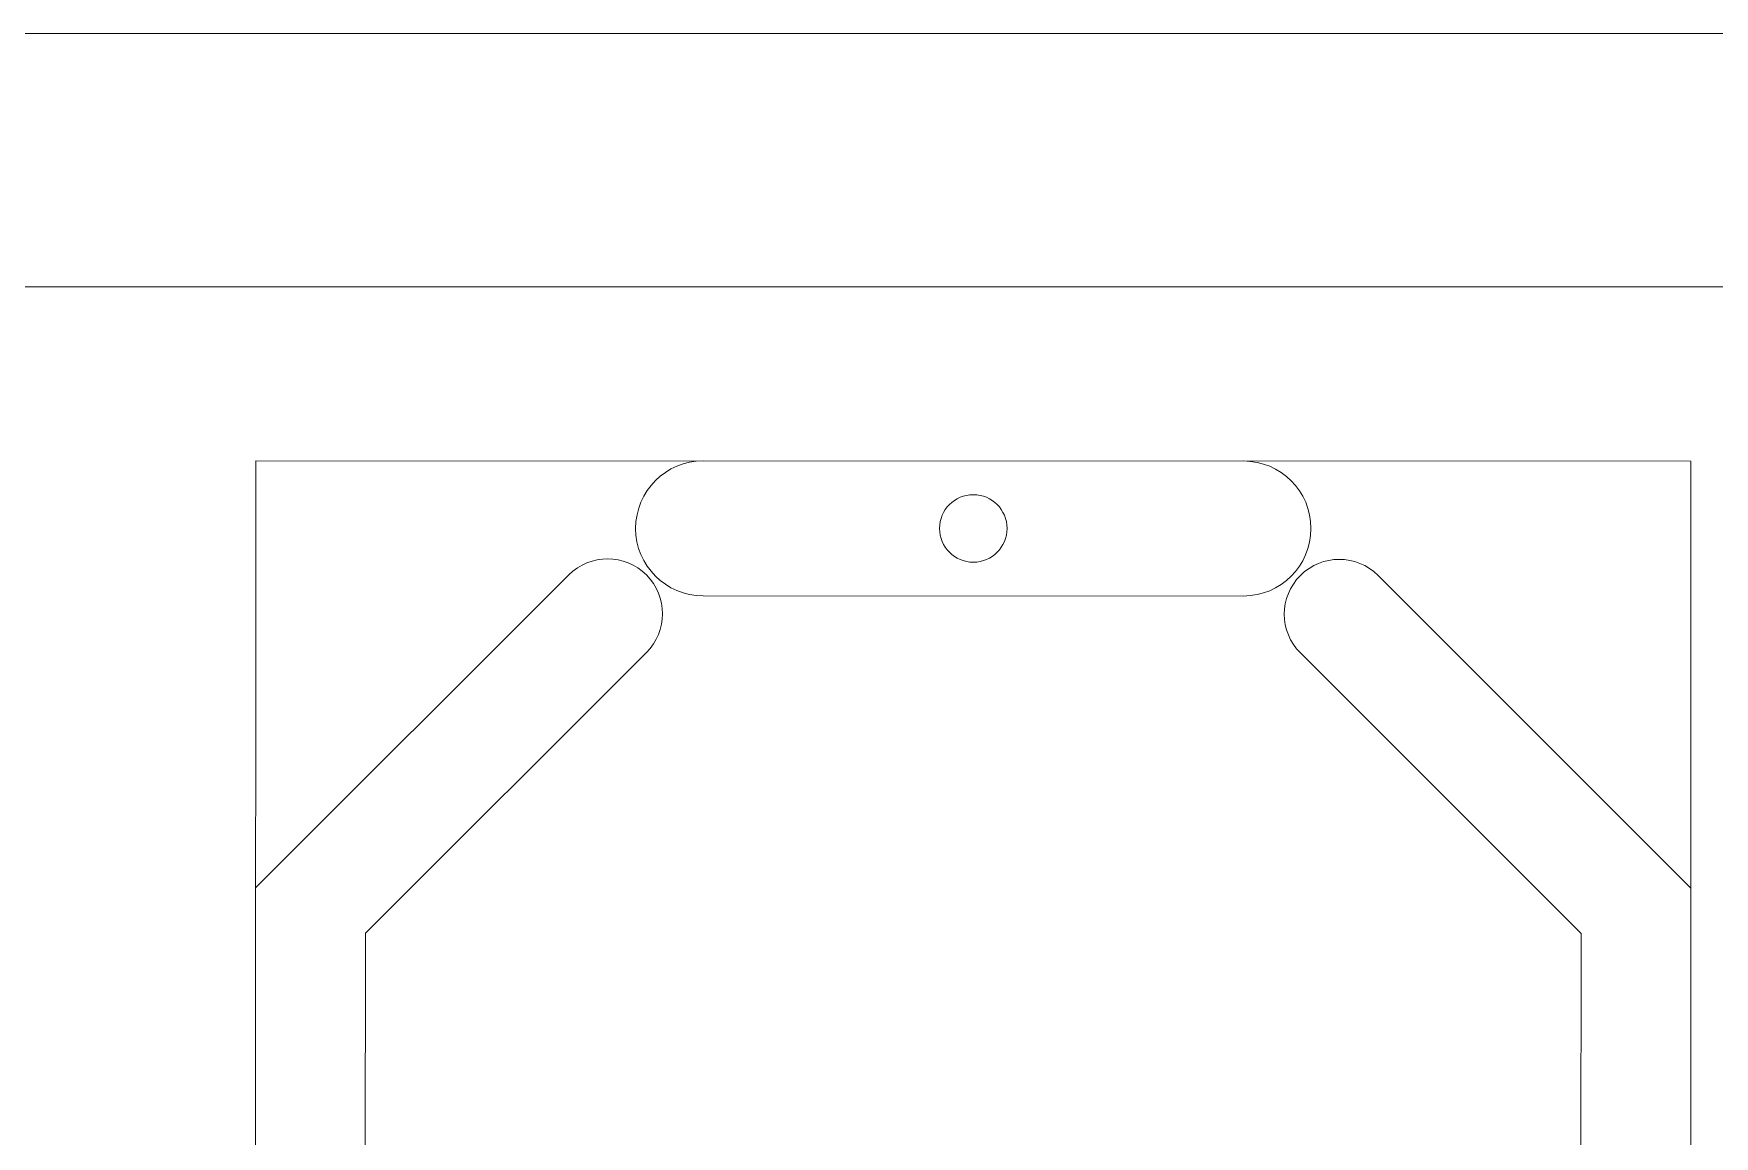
# Model space of a CAD drawing. Header units: millimetres. Extents: x 26027 to 581921, y 7230 to 233891.
# Drawn here: x 485911 to 486907, y 133027 to 133680 of the extents above; entities that cross this region are included whole.
import ezdxf

# ---------------------------------------------------------------- set-up
doc = ezdxf.new("R2010")
doc.units = ezdxf.units.MM
doc.header["$LTSCALE"] = 5
doc.layers.get('0').update_dxf_attribs({"color": 252})
for name, color, linetype, lineweight in [('Medical Equipment and Furniture', 252, 'Continuous', 0), ('Medical Equipment and Furniture1', 252, 'Continuous', 5), ('Walls', 252, 'Continuous', 5)]:
    doc.layers.add(name, color=color, linetype=linetype, lineweight=lineweight)

# ---------------------------------------------------------------- blocks, each defined once
blk = doc.blocks.new('*X170')
at = {"color": 0}
for p, q in [((5, 3), (5, 3)), ((5, 3), (5, 3)), ((5, 3), (5, 3)), ((5, 3), (5, 3)), ((5, 3), (5, 3)), ((5, 3), (5, 3)), ((5, 3), (5, 3)), ((5, 3), (5, 3)), ((5, 3), (5, 3)), ((5, 3), (5, 3)), ((5, 3), (5, 3)), ((5, 3), (5, 3)), ((5, 3), (5, 3)), ((5, 3), (5, 3)), ((5, 3), (5, 3)), ((5, 3), (5, 3)), ((5, 3), (5, 3)), ((5, 3), (5, 3)), ((5, 3), (5, 3)), ((5, 3), (5, 3)), ((5, 3), (5, 3)), ((5, 3), (5, 3)), ((5, 3), (5, 3)), ((5, 3), (5, 3)), ((5, 3), (5, 3)), ((5, 3), (5, 3)), ((5, 3), (5, 3)), ((5, 3), (5, 3)), ((5, 3), (5, 3)), ((5, 3), (5, 3)), ((5, 3), (5, 3)), ((5, 3), (5, 3)), ((5, 3), (5, 3)), ((5, 3), (5, 3)), ((5, 3), (5, 3)), ((5, 3), (5, 3)), ((5, 3), (5, 3)), ((5, 3), (5, 3)), ((5, 3), (5, 3)), ((5, 3), (5, 3)), ((5, 3), (5, 3)), ((5, 3), (5, 3)), ((5, 3), (5, 3)), ((5, 3), (5, 3)), ((5, 3), (5, 3)), ((5, 3), (5, 3)), ((5, 3), (5, 3)), ((5, 3), (5, 3)), ((5, 3), (5, 3)), ((5, 3), (5, 3)), ((5, 3), (5, 3)), ((5, 3), (5, 3)), ((5, 3), (5, 3)), ((5, 3), (5, 3)), ((5, 3), (5, 3)), ((5, 3), (5, 3)), ((5, 3), (5, 3)), ((5, 3), (5, 3)), ((5, 3), (5, 3)), ((5, 3), (5, 3)), ((5, 3), (5, 3)), ((5, 3), (5, 3)), ((5, 3), (5, 3)), ((5, 3), (5, 3)), ((5, 3), (5, 3)), ((5, 3), (5, 3)), ((6, 3), (5, 3)), ((5, 3), (5, 3)), ((6, 3), (5, 3)), ((5, 3), (5, 3)), ((6, 3), (5, 3)), ((5, 3), (5, 3)), ((6, 3), (5, 3)), ((5, 3), (5, 3)), ((5, 3), (5, 3)), ((5, 3), (5, 3)), ((5, 3), (5, 3)), ((5, 3), (5, 3)), ((5, 3), (5, 3)), ((5, 3), (5, 3)), ((5, 3), (5, 3)), ((5, 3), (5, 3)), ((5, 3), (5, 3)), ((5, 3), (5, 3)), ((5, 3), (5, 3)), ((5, 3), (5, 3)), ((5, 3), (5, 3)), ((5, 3), (5, 3)), ((5, 3), (5, 3)), ((5, 3), (5, 3)), ((5, 3), (5, 3)), ((5, 3), (5, 3)), ((5, 3), (5, 3)), ((5, 3), (5, 3)), ((5, 3), (5, 3)), ((5, 3), (5, 3)), ((6, 3), (6, 3)), ((6, 3), (6, 3)), ((6, 3), (6, 3)), ((6, 3), (6, 3)), ((6, 3), (6, 3)), ((6, 3), (6, 3)), ((6, 3), (6, 3)), ((6, 3), (6, 3)), ((6, 3), (6, 3)), ((6, 3), (6, 3)), ((6, 3), (6, 3)), ((6, 3), (6, 3)), ((6, 3), (6, 3)), ((6, 3), (6, 3)), ((6, 3), (6, 3)), ((6, 3), (6, 3)), ((6, 3), (6, 3)), ((6, 3), (6, 3)), ((6, 3), (6, 3)), ((6, 3), (6, 3)), ((6, 3), (6, 3)), ((6, 3), (6, 3)), ((6, 3), (6, 3)), ((6, 3), (6, 3)), ((6, 3), (6, 3)), ((6, 3), (6, 3)), ((6, 3), (6, 3)), ((6, 3), (6, 3)), ((6, 3), (6, 3)), ((6, 3), (6, 3)), ((6, 3), (6, 3)), ((6, 3), (6, 3)), ((6, 3), (6, 3)), ((6, 3), (6, 3)), ((6, 3), (6, 3)), ((6, 3), (6, 3)), ((6, 3), (6, 3)), ((6, 3), (6, 3)), ((6, 3), (6, 3)), ((6, 3), (6, 3)), ((6, 3), (6, 3)), ((6, 3), (6, 3)), ((6, 3), (6, 3)), ((6, 3), (6, 3)), ((6, 3), (6, 3)), ((6, 3), (6, 3)), ((6, 3), (6, 3)), ((6, 3), (6, 3)), ((6, 3), (6, 3)), ((6, 3), (6, 3)), ((6, 3), (6, 3)), ((6, 3), (6, 3)), ((6, 3), (6, 3)), ((6, 3), (6, 3)), ((6, 3), (6, 3)), ((6, 3), (6, 3)), ((6, 3), (6, 3)), ((6, 3), (6, 3)), ((6, 3), (6, 3)), ((6, 3), (6, 3)), ((6, 3), (6, 3)), ((6, 3), (6, 3)), ((6, 3), (6, 3)), ((6, 3), (6, 3)), ((6, 3), (6, 3)), ((6, 3), (6, 3)), ((6, 3), (6, 3)), ((6, 3), (6, 3)), ((6, 3), (6, 3)), ((6, 3), (6, 3)), ((6, 3), (6, 3)), ((6, 3), (6, 3)), ((6, 3), (6, 3)), ((6, 3), (6, 3)), ((6, 3), (6, 3)), ((6, 3), (6, 3)), ((6, 3), (6, 3)), ((6, 3), (6, 3)), ((6, 3), (6, 3)), ((6, 3), (6, 3)), ((6, 3), (6, 3)), ((6, 3), (6, 3)), ((6, 3), (6, 3)), ((6, 3), (6, 3)), ((6, 3), (6, 3)), ((6, 3), (6, 3)), ((6, 3), (6, 3)), ((6, 3), (6, 3)), ((6, 3), (6, 3)), ((6, 3), (6, 3)), ((6, 3), (6, 3)), ((6, 3), (6, 3)), ((6, 3), (6, 3)), ((6, 3), (6, 3)), ((6, 3), (6, 3)), ((6, 3), (6, 3)), ((6, 3), (6, 3)), ((6, 3), (6, 3)), ((6, 3), (6, 3)), ((6, 3), (6, 3)), ((6, 3), (6, 3)), ((6, 3), (6, 3)), ((6, 3), (6, 3)), ((6, 3), (6, 3)), ((6, 3), (6, 3)), ((6, 3), (6, 3)), ((6, 3), (6, 3)), ((6, 3), (6, 3)), ((6, 3), (6, 3)), ((6, 3), (6, 3)), ((6, 3), (6, 3)), ((6, 3), (6, 3)), ((6, 3), (6, 3)), ((6, 3), (6, 3)), ((6, 3), (6, 3)), ((6, 3), (6, 3)), ((6, 3), (6, 3)), ((6, 3), (6, 3)), ((6, 3), (6, 3)), ((6, 3), (6, 3)), ((6, 3), (6, 3)), ((6, 3), (6, 3)), ((6, 3), (6, 3)), ((6, 3), (6, 3)), ((6, 3), (6, 3)), ((6, 3), (6, 3)), ((6, 3), (6, 3)), ((6, 3), (6, 3)), ((6, 3), (6, 3)), ((6, 3), (6, 3)), ((6, 3), (6, 3)), ((6, 3), (6, 3)), ((6, 3), (6, 3)), ((6, 3), (6, 3)), ((6, 3), (6, 3)), ((6, 3), (6, 3)), ((6, 3), (6, 3)), ((6, 3), (6, 3)), ((6, 3), (6, 3)), ((6, 3), (6, 3)), ((6, 3), (6, 3)), ((6, 3), (6, 3)), ((6, 3), (6, 3)), ((6, 3), (6, 3)), ((6, 3), (6, 3)), ((6, 3), (6, 3)), ((6, 3), (6, 3)), ((6, 3), (6, 3)), ((6, 3), (6, 3)), ((6, 3), (6, 3)), ((6, 3), (6, 3)), ((6, 3), (6, 3)), ((6, 3), (6, 3)), ((6, 3), (6, 3)), ((6, 3), (6, 3)), ((6, 3), (6, 3)), ((6, 3), (6, 3)), ((6, 3), (6, 3)), ((6, 3), (6, 3)), ((6, 3), (6, 3)), ((6, 3), (6, 3)), ((6, 3), (6, 3)), ((6, 3), (6, 3)), ((6, 3), (6, 3)), ((6, 3), (6, 3)), ((6, 3), (6, 3)), ((6, 3), (6, 3)), ((6, 3), (6, 3)), ((6, 3), (6, 3)), ((6, 3), (6, 3)), ((6, 3), (6, 3)), ((6, 3), (6, 3)), ((6, 3), (6, 3)), ((6, 3), (6, 3)), ((6, 3), (6, 3)), ((6, 3), (6, 3)), ((6, 3), (6, 3)), ((6, 3), (6, 3)), ((6, 3), (6, 3)), ((6, 3), (6, 3)), ((6, 3), (6, 3)), ((6, 3), (6, 3)), ((6, 3), (6, 3)), ((6, 3), (6, 3)), ((6, 3), (6, 3)), ((6, 3), (6, 3)), ((6, 3), (6, 3)), ((6, 3), (6, 3)), ((6, 3), (6, 3)), ((6, 3), (6, 3)), ((6, 3), (6, 3)), ((6, 3), (6, 3)), ((6, 3), (6, 3)), ((6, 3), (6, 3)), ((6, 3), (6, 3)), ((6, 3), (6, 3)), ((6, 3), (6, 3)), ((6, 3), (6, 3)), ((6, 3), (6, 3)), ((6, 3), (6, 3)), ((6, 3), (6, 3)), ((6, 3), (6, 3)), ((6, 3), (6, 3)), ((6, 3), (6, 3)), ((6, 3), (5, 3)), ((6, 3), (5, 3)), ((6, 3), (5, 3)), ((6, 3), (5, 3)), ((6, 3), (5, 3)), ((6, 3), (6, 3)), ((6, 3), (6, 3)), ((6, 3), (6, 3)), ((6, 3), (6, 3)), ((6, 3), (6, 3)), ((6, 3), (6, 3)), ((6, 3), (6, 3)), ((6, 3), (6, 3)), ((6, 3), (6, 3)), ((6, 3), (6, 3)), ((6, 3), (6, 3)), ((6, 3), (6, 3)), ((6, 3), (6, 3)), ((6, 3), (6, 3)), ((6, 3), (6, 3)), ((6, 3), (6, 3)), ((6, 3), (6, 3)), ((6, 3), (6, 3)), ((6, 3), (6, 3)), ((6, 3), (6, 3)), ((6, 3), (6, 3)), ((6, 3), (6, 3)), ((6, 3), (6, 3)), ((6, 3), (6, 3)), ((6, 3), (6, 3)), ((6, 3), (6, 3)), ((6, 3), (6, 3)), ((6, 3), (6, 3)), ((6, 3), (6, 3)), ((6, 3), (6, 3)), ((6, 3), (6, 3)), ((6, 3), (6, 3)), ((6, 3), (6, 3)), ((6, 3), (6, 3)), ((6, 3), (6, 3)), ((6, 3), (6, 3)), ((6, 3), (6, 3)), ((6, 3), (6, 3)), ((6, 3), (6, 3)), ((6, 3), (6, 3)), ((6, 3), (6, 3)), ((6, 3), (6, 3)), ((6, 3), (6, 3)), ((6, 3), (6, 3)), ((6, 3), (6, 3)), ((6, 3), (6, 3)), ((6, 3), (6, 3)), ((6, 3), (6, 3)), ((6, 3), (6, 3)), ((6, 3), (6, 3)), ((6, 3), (6, 3)), ((6, 3), (6, 3)), ((6, 3), (6, 3)), ((6, 3), (6, 3)), ((6, 3), (6, 3)), ((6, 3), (6, 3)), ((6, 3), (6, 3)), ((6, 3), (6, 3)), ((6, 3), (6, 3)), ((6, 3), (6, 3)), ((6, 3), (6, 3)), ((6, 3), (6, 3)), ((6, 3), (6, 3)), ((6, 3), (6, 3)), ((6, 3), (6, 3)), ((6, 3), (6, 3)), ((6, 3), (6, 3)), ((6, 3), (6, 3)), ((6, 3), (6, 3)), ((6, 3), (6, 3)), ((6, 3), (6, 3)), ((6, 3), (6, 3)), ((6, 3), (6, 3)), ((6, 3), (6, 3)), ((6, 3), (6, 3)), ((6, 3), (6, 3)), ((6, 3), (6, 3)), ((6, 3), (6, 3)), ((6, 3), (6, 3)), ((6, 3), (6, 3)), ((6, 3), (6, 3)), ((6, 3), (6, 3)), ((6, 3), (6, 3)), ((6, 3), (6, 3)), ((6, 3), (6, 3)), ((6, 3), (6, 3)), ((6, 3), (6, 3)), ((6, 3), (6, 3)), ((6, 3), (6, 3)), ((6, 3), (6, 3)), ((6, 3), (6, 3)), ((6, 3), (6, 3)), ((6, 3), (6, 3)), ((6, 3), (6, 3)), ((6, 3), (6, 3)), ((6, 3), (6, 3)), ((6, 3), (6, 3)), ((6, 3), (6, 3)), ((6, 3), (6, 3)), ((6, 3), (6, 3)), ((6, 3), (6, 3)), ((6, 3), (6, 3)), ((6, 3), (6, 3)), ((6, 3), (6, 3)), ((6, 3), (6, 3)), ((6, 3), (6, 3)), ((6, 3), (6, 3)), ((6, 3), (6, 3)), ((6, 3), (6, 3)), ((6, 3), (6, 3)), ((6, 3), (6, 3)), ((6, 3), (6, 3)), ((6, 3), (6, 3)), ((6, 3), (6, 3)), ((6, 3), (6, 3)), ((6, 3), (6, 3)), ((6, 3), (6, 3)), ((6, 3), (6, 3)), ((6, 3), (6, 3)), ((6, 3), (6, 3)), ((6, 3), (6, 3)), ((6, 3), (6, 3)), ((6, 3), (6, 3)), ((6, 3), (6, 3)), ((6, 3), (6, 3)), ((6, 3), (6, 3)), ((6, 3), (6, 3)), ((6, 3), (6, 3)), ((6, 3), (6, 3)), ((6, 3), (6, 3)), ((6, 3), (6, 3)), ((6, 3), (6, 3)), ((6, 3), (6, 3)), ((6, 3), (6, 3)), ((6, 3), (6, 3)), ((6, 3), (6, 3)), ((6, 3), (6, 3)), ((6, 3), (6, 3)), ((6, 3), (6, 3)), ((6, 3), (6, 3)), ((6, 3), (6, 3)), ((6, 3), (6, 3)), ((6, 3), (6, 3)), ((6, 3), (6, 3)), ((6, 3), (6, 3)), ((6, 3), (6, 3)), ((6, 3), (6, 3)), ((6, 3), (6, 3)), ((6, 3), (6, 3)), ((6, 3), (6, 3)), ((6, 3), (6, 3)), ((6, 3), (6, 3)), ((6, 3), (6, 3)), ((6, 3), (6, 3)), ((6, 3), (6, 3)), ((6, 3), (6, 3)), ((6, 3), (6, 3)), ((6, 3), (6, 3)), ((6, 3), (6, 3)), ((6, 3), (6, 3)), ((6, 3), (6, 3)), ((6, 3), (6, 3)), ((6, 3), (6, 3)), ((6, 3), (6, 3)), ((6, 3), (6, 3)), ((6, 3), (6, 3)), ((6, 3), (6, 3)), ((6, 3), (6, 3)), ((6, 3), (6, 3)), ((6, 3), (6, 3)), ((6, 3), (6, 3)), ((6, 3), (6, 3)), ((6, 3), (6, 3)), ((6, 3), (6, 3)), ((6, 3), (6, 3)), ((6, 3), (6, 3)), ((6, 3), (6, 3)), ((6, 3), (6, 3)), ((6, 3), (6, 3)), ((6, 3), (6, 3)), ((6, 3), (6, 3)), ((6, 3), (6, 3)), ((6, 3), (6, 3)), ((6, 3), (6, 3)), ((6, 3), (6, 3)), ((6, 3), (6, 3)), ((6, 3), (6, 3)), ((6, 3), (6, 3)), ((6, 3), (6, 3)), ((6, 3), (6, 3)), ((6, 3), (6, 3)), ((6, 3), (6, 3)), ((6, 3), (6, 3)), ((6, 3), (6, 3)), ((6, 3), (6, 3)), ((6, 3), (6, 3)), ((6, 3), (6, 3)), ((6, 3), (6, 3)), ((6, 3), (6, 3)), ((6, 3), (6, 3)), ((6, 3), (6, 3)), ((6, 3), (6, 3)), ((6, 3), (6, 3)), ((6, 3), (6, 3)), ((6, 3), (6, 3)), ((6, 3), (6, 3)), ((6, 3), (6, 3)), ((6, 3), (6, 3)), ((6, 3), (6, 3)), ((6, 3), (6, 3)), ((6, 3), (6, 3)), ((6, 3), (6, 3)), ((6, 3), (6, 3)), ((6, 3), (6, 3)), ((6, 3), (6, 3)), ((6, 3), (6, 3)), ((6, 3), (6, 3)), ((6, 3), (6, 3)), ((6, 3), (6, 3)), ((6, 3), (6, 3)), ((6, 3), (6, 3)), ((6, 3), (6, 3)), ((6, 3), (6, 3)), ((6, 3), (6, 3)), ((6, 3), (6, 3)), ((6, 3), (6, 3)), ((6, 3), (6, 3)), ((6, 3), (6, 3)), ((6, 3), (6, 3)), ((6, 3), (6, 3)), ((6, 3), (6, 3)), ((6, 3), (6, 3)), ((6, 3), (6, 3)), ((6, 3), (6, 3)), ((6, 3), (6, 3)), ((6, 3), (6, 3)), ((6, 3), (6, 3)), ((6, 3), (6, 3)), ((6, 3), (6, 3)), ((6, 3), (6, 3)), ((6, 3), (6, 3)), ((6, 3), (6, 3)), ((6, 3), (6, 3)), ((6, 3), (6, 3)), ((6, 3), (6, 3)), ((6, 3), (6, 3)), ((6, 3), (6, 3)), ((6, 3), (6, 3)), ((6, 3), (6, 3)), ((6, 3), (6, 3)), ((6, 3), (6, 3)), ((6, 3), (6, 3)), ((6, 3), (6, 3)), ((6, 3), (6, 3)), ((6, 3), (6, 3)), ((6, 3), (6, 3)), ((6, 3), (6, 3)), ((6, 3), (6, 3)), ((6, 3), (6, 3)), ((6, 3), (6, 3)), ((6, 3), (6, 3)), ((6, 3), (6, 3)), ((6, 3), (6, 3)), ((6, 3), (6, 3)), ((6, 3), (6, 3)), ((6, 3), (6, 3)), ((6, 3), (6, 3)), ((6, 3), (6, 3)), ((6, 3), (6, 3)), ((6, 3), (6, 3)), ((6, 3), (6, 3)), ((6, 3), (6, 3)), ((6, 3), (6, 3)), ((6, 3), (6, 3)), ((6, 3), (6, 3)), ((6, 3), (6, 3)), ((6, 3), (6, 3)), ((6, 3), (6, 3)), ((6, 3), (6, 3)), ((6, 3), (6, 3)), ((6, 3), (6, 3)), ((6, 3), (6, 3)), ((6, 3), (6, 3)), ((6, 3), (6, 3)), ((6, 3), (6, 3)), ((6, 3), (6, 3)), ((6, 3), (6, 3)), ((6, 3), (6, 3)), ((6, 3), (6, 3)), ((6, 3), (6, 3)), ((6, 3), (6, 3)), ((6, 3), (6, 3)), ((6, 3), (6, 3)), ((6, 3), (6, 3)), ((6, 3), (6, 3)), ((6, 3), (6, 3)), ((6, 3), (6, 3)), ((6, 3), (6, 3)), ((6, 3), (6, 3)), ((6, 3), (6, 3)), ((6, 3), (6, 3)), ((6, 3), (6, 3)), ((6, 3), (6, 3)), ((6, 3), (6, 3)), ((6, 3), (6, 3)), ((6, 3), (6, 3)), ((6, 3), (6, 3)), ((6, 3), (6, 3)), ((6, 3), (6, 3)), ((6, 3), (6, 3)), ((6, 3), (6, 3)), ((6, 3), (6, 3)), ((6, 3), (6, 3)), ((6, 3), (6, 3)), ((6, 3), (6, 3)), ((6, 3), (6, 3)), ((6, 3), (6, 3))]:
    blk.add_line(p, q, dxfattribs=at)
blk = doc.blocks.new('*X171')
at = {"color": 0}
for p, q in [((13, 1), (13, 1)), ((13, 1), (13, 1)), ((13, 1), (13, 1)), ((13, 1), (13, 1)), ((13, 1), (13, 1)), ((13, 1), (13, 1)), ((13, 1), (13, 1)), ((13, 1), (13, 1)), ((13, 1), (13, 1)), ((13, 1), (13, 1)), ((13, 1), (13, 1)), ((13, 1), (13, 1)), ((13, 1), (13, 1)), ((13, 1), (13, 1)), ((13, 1), (13, 1)), ((13, 1), (14, 1)), ((13, 1), (14, 1)), ((13, 1), (14, 1)), ((13, 1), (13, 1)), ((13, 1), (13, 1)), ((13, 1), (13, 1)), ((13, 1), (13, 1)), ((13, 1), (13, 1)), ((13, 1), (13, 1)), ((13, 1), (13, 1)), ((13, 1), (13, 1)), ((13, 1), (13, 1)), ((13, 1), (13, 1)), ((13, 1), (13, 1)), ((13, 1), (13, 1)), ((13, 1), (13, 1)), ((13, 1), (13, 1)), ((13, 1), (13, 1)), ((13, 1), (13, 1)), ((13, 1), (13, 1)), ((13, 1), (13, 1)), ((13, 1), (13, 1)), ((13, 1), (13, 1)), ((13, 1), (13, 1)), ((13, 1), (13, 1)), ((13, 1), (13, 1)), ((13, 1), (13, 1)), ((13, 1), (13, 1)), ((13, 1), (13, 1)), ((13, 1), (13, 1)), ((13, 1), (13, 1)), ((13, 1), (13, 1)), ((13, 1), (13, 1)), ((13, 1), (13, 1)), ((13, 1), (13, 1)), ((13, 1), (13, 1)), ((13, 1), (13, 1)), ((13, 1), (13, 1)), ((13, 1), (13, 1)), ((13, 1), (13, 1)), ((13, 1), (13, 1)), ((13, 1), (13, 1)), ((13, 1), (13, 1)), ((13, 1), (13, 1)), ((13, 1), (13, 1)), ((13, 1), (13, 1)), ((13, 1), (13, 1)), ((13, 1), (13, 1)), ((13, 1), (13, 1)), ((13, 1), (13, 1)), ((13, 1), (13, 1)), ((13, 1), (13, 1)), ((13, 1), (13, 1)), ((13, 1), (13, 1)), ((13, 1), (13, 1)), ((13, 1), (13, 1)), ((13, 1), (13, 1)), ((13, 1), (13, 1)), ((13, 1), (13, 1)), ((13, 1), (13, 1)), ((13, 1), (13, 1)), ((13, 1), (13, 1)), ((13, 1), (13, 1)), ((13, 1), (13, 1)), ((13, 1), (13, 1)), ((13, 1), (13, 1)), ((13, 1), (13, 1)), ((13, 1), (13, 1)), ((13, 1), (13, 1)), ((13, 1), (13, 1)), ((13, 1), (13, 1)), ((13, 1), (13, 1)), ((13, 1), (13, 1)), ((13, 1), (13, 1)), ((13, 1), (13, 1)), ((13, 1), (13, 1)), ((13, 1), (13, 1)), ((13, 1), (13, 1)), ((13, 1), (13, 1)), ((13, 1), (13, 1)), ((13, 1), (13, 1)), ((13, 1), (13, 1)), ((13, 1), (13, 1)), ((13, 1), (13, 1)), ((13, 1), (13, 1)), ((13, 1), (13, 1)), ((13, 1), (13, 1)), ((13, 1), (13, 1)), ((13, 1), (13, 1)), ((13, 1), (13, 1)), ((13, 1), (13, 1)), ((13, 1), (13, 1)), ((13, 1), (13, 1)), ((13, 1), (13, 1)), ((13, 1), (13, 1)), ((13, 1), (13, 1)), ((13, 1), (13, 1)), ((13, 1), (13, 1)), ((13, 1), (13, 1)), ((13, 1), (13, 1)), ((13, 1), (13, 1)), ((13, 1), (13, 1)), ((13, 1), (13, 1)), ((13, 1), (13, 1)), ((13, 1), (13, 1)), ((13, 1), (13, 1)), ((13, 1), (13, 1)), ((13, 1), (13, 1)), ((13, 1), (14, 1)), ((13, 0), (13, 0)), ((13, 0), (13, 0)), ((13, 0), (13, 0)), ((13, 0), (13, 0)), ((13, 0), (13, 0)), ((13, 0), (13, 0)), ((13, 0), (13, 0)), ((13, 0), (13, 0)), ((13, 0), (13, 0)), ((13, 0), (13, 0)), ((13, 0), (13, 0)), ((13, 0), (13, 0)), ((13, 0), (13, 0)), ((13, 0), (13, 0)), ((13, 0), (13, 0)), ((13, 0), (13, 0)), ((13, 0), (13, 0)), ((13, 0), (13, 0)), ((13, 0), (13, 0)), ((13, 0), (13, 0)), ((13, 0), (13, 0)), ((13, 0), (13, 0)), ((13, 0), (13, 0)), ((13, 0), (13, 0)), ((13, 0), (13, 0)), ((13, 0), (13, 0)), ((13, 0), (13, 0)), ((13, 0), (13, 0)), ((13, 0), (13, 0)), ((13, 0), (13, 0)), ((13, 0), (13, 0)), ((13, 0), (13, 0)), ((13, 0), (13, 0)), ((13, 0), (13, 0)), ((13, 0), (13, 0)), ((13, 0), (13, 0)), ((13, 0), (13, 0)), ((13, 0), (13, 0)), ((13, 0), (13, 0)), ((13, 0), (13, 0)), ((13, 0), (13, 0)), ((13, 0), (13, 0)), ((13, 0), (13, 0)), ((13, 0), (13, 0)), ((13, 0), (13, 0)), ((13, 0), (13, 0)), ((13, 0), (13, 0)), ((13, 0), (13, 0)), ((13, 0), (14, 0)), ((13, 0), (14, 0)), ((13, 0), (13, 0)), ((13, 0), (14, 0)), ((14, 1), (14, 1)), ((14, 1), (14, 1)), ((14, 1), (14, 1)), ((14, 1), (14, 1)), ((14, 1), (14, 1)), ((14, 1), (14, 1)), ((14, 1), (14, 1)), ((14, 1), (14, 1)), ((14, 1), (14, 1)), ((14, 1), (14, 1)), ((14, 1), (14, 1)), ((14, 1), (14, 1)), ((14, 1), (14, 1)), ((14, 1), (14, 1)), ((14, 1), (14, 1)), ((14, 1), (14, 1)), ((14, 1), (14, 1)), ((14, 1), (14, 1)), ((14, 1), (14, 1)), ((14, 1), (14, 1)), ((14, 1), (14, 1)), ((14, 1), (14, 1)), ((14, 1), (14, 1)), ((14, 1), (14, 1)), ((14, 1), (14, 1)), ((14, 1), (14, 1)), ((14, 1), (14, 1)), ((14, 1), (14, 1)), ((14, 1), (14, 1)), ((14, 1), (14, 1)), ((14, 1), (14, 1)), ((14, 1), (14, 1)), ((14, 1), (14, 1)), ((14, 1), (14, 1)), ((14, 1), (14, 1)), ((14, 1), (14, 1)), ((14, 1), (14, 1)), ((14, 1), (14, 1)), ((14, 1), (14, 1)), ((14, 1), (14, 1)), ((14, 1), (14, 1)), ((14, 1), (14, 1)), ((14, 1), (14, 1)), ((14, 1), (14, 1)), ((14, 1), (14, 1)), ((14, 1), (14, 1)), ((14, 1), (14, 1)), ((14, 1), (14, 1)), ((14, 1), (14, 1)), ((14, 1), (14, 1)), ((14, 1), (14, 1)), ((14, 1), (14, 1)), ((14, 1), (14, 1)), ((14, 1), (14, 1)), ((14, 1), (14, 1)), ((14, 1), (14, 1)), ((14, 1), (14, 1)), ((14, 1), (14, 1)), ((14, 1), (14, 1)), ((14, 1), (14, 1)), ((14, 1), (14, 1)), ((14, 1), (14, 1)), ((14, 1), (14, 1)), ((14, 1), (14, 1)), ((14, 1), (14, 1)), ((14, 1), (14, 1)), ((14, 1), (14, 1)), ((14, 1), (14, 1)), ((14, 1), (14, 1)), ((14, 1), (14, 1)), ((14, 1), (14, 1)), ((14, 1), (14, 1)), ((14, 1), (14, 1)), ((14, 1), (14, 1)), ((14, 1), (14, 1)), ((14, 1), (14, 1)), ((14, 1), (14, 1)), ((14, 1), (14, 1)), ((14, 1), (14, 1)), ((14, 1), (14, 1)), ((14, 1), (14, 1)), ((14, 1), (14, 1)), ((14, 1), (14, 1)), ((14, 1), (14, 1)), ((14, 1), (14, 1)), ((14, 1), (14, 1)), ((14, 1), (14, 1)), ((14, 1), (14, 1)), ((14, 1), (14, 1)), ((14, 1), (14, 1)), ((14, 1), (14, 1)), ((14, 1), (14, 1)), ((14, 1), (14, 1)), ((14, 1), (14, 1)), ((14, 0), (14, 0)), ((14, 0), (14, 0)), ((14, 0), (14, 0)), ((14, 0), (14, 0)), ((14, 0), (14, 0)), ((14, 0), (14, 0)), ((14, 0), (14, 0)), ((14, 0), (14, 0)), ((14, 0), (14, 0)), ((14, 0), (14, 0)), ((14, 0), (14, 0)), ((14, 0), (14, 0)), ((14, 0), (14, 0)), ((14, 0), (14, 0)), ((14, 0), (14, 0)), ((14, 0), (14, 0)), ((14, 0), (14, 0)), ((14, 0), (14, 0)), ((14, 0), (14, 0)), ((14, 0), (14, 0)), ((14, 0), (14, 0)), ((14, 0), (14, 0)), ((14, 0), (14, 0)), ((14, 0), (14, 0)), ((14, 0), (14, 0)), ((14, 0), (14, 0)), ((14, 0), (14, 0)), ((14, 0), (14, 0)), ((14, 0), (14, 0)), ((14, 0), (14, 0)), ((14, 0), (14, 0)), ((14, 0), (14, 0)), ((14, 0), (14, 0)), ((14, 0), (14, 0)), ((14, 0), (14, 0)), ((14, 0), (14, 0)), ((14, 0), (14, 0)), ((14, 0), (14, 0)), ((14, 0), (14, 0)), ((14, 0), (14, 0)), ((14, 0), (14, 0)), ((14, 0), (14, 0)), ((14, 0), (14, 0)), ((14, 0), (14, 0)), ((14, 0), (14, 0)), ((14, 0), (14, 0)), ((14, 0), (14, 0)), ((14, 0), (14, 0)), ((13, 0), (13, 0)), ((13, 0), (14, 0)), ((13, 0), (13, 0)), ((13, 0), (14, 0)), ((13, 0), (13, 0)), ((13, 0), (14, 0)), ((13, 0), (13, 0)), ((13, 0), (13, 0)), ((13, 0), (13, 0)), ((13, 0), (13, 0)), ((13, 0), (14, 0)), ((13, 0), (13, 0)), ((13, 0), (14, 0)), ((13, 0), (13, 0)), ((13, 0), (14, 0)), ((13, 0), (13, 0)), ((13, 0), (14, 0)), ((13, 0), (13, 0)), ((13, 0), (14, 0)), ((13, 0), (13, 0)), ((13, 0), (14, 0)), ((13, 0), (13, 0)), ((13, 0), (14, 0)), ((13, 0), (13, 0)), ((13, 0), (13, 0)), ((13, 0), (13, 0)), ((13, 0), (14, 0)), ((13, 0), (13, 0)), ((13, 0), (14, 0)), ((13, 0), (13, 0)), ((13, 0), (14, 0)), ((13, 0), (13, 0)), ((13, 0), (14, 0)), ((13, 0), (13, 0)), ((13, 0), (13, 0)), ((13, 0), (13, 0)), ((13, 0), (13, 0)), ((13, 0), (13, 0)), ((13, 0), (13, 0)), ((13, 0), (13, 0)), ((13, 0), (13, 0)), ((13, 0), (13, 0)), ((13, 0), (13, 0)), ((13, 0), (13, 0)), ((13, 0), (13, 0)), ((13, 0), (13, 0)), ((13, 0), (13, 0)), ((13, 0), (13, 0)), ((13, 0), (13, 0)), ((13, 0), (13, 0)), ((13, 0), (13, 0)), ((13, 0), (13, 0)), ((13, 0), (13, 0)), ((13, 0), (13, 0)), ((13, 0), (13, 0)), ((13, 0), (13, 0)), ((13, 0), (13, 0)), ((13, 0), (13, 0)), ((13, 0), (13, 0)), ((13, 0), (13, 0)), ((13, 0), (13, 0)), ((13, 0), (13, 0)), ((13, 0), (13, 0)), ((13, 0), (13, 0)), ((13, -1), (13, -1)), ((13, -1), (13, -1)), ((13, -1), (13, -1)), ((13, -1), (13, -1)), ((13, -1), (13, -1)), ((13, -1), (14, -1)), ((13, -1), (13, -1)), ((14, 0), (14, 0)), ((14, 0), (14, 0)), ((14, 0), (14, 0)), ((14, 0), (14, 0)), ((14, 0), (14, 0)), ((14, 0), (14, 0)), ((14, 0), (14, 0)), ((14, 0), (14, 0)), ((14, 0), (14, 0)), ((14, 0), (14, 0)), ((14, 0), (14, 0)), ((14, 0), (14, 0)), ((14, 0), (14, 0)), ((14, 0), (14, 0)), ((14, 0), (14, 0)), ((13, 0), (14, 0)), ((14, 0), (14, 0)), ((14, 0), (14, 0)), ((14, 0), (14, 0)), ((14, 0), (14, 0)), ((14, 0), (14, 0)), ((14, 0), (14, 0)), ((14, 0), (14, 0)), ((14, 0), (14, 0)), ((14, 0), (14, 0)), ((14, 0), (14, 0)), ((14, 0), (14, 0)), ((14, 0), (14, 0)), ((14, 0), (14, 0)), ((14, 0), (14, 0)), ((14, 0), (14, 0)), ((14, 0), (14, 0)), ((14, 0), (14, 0)), ((14, 0), (14, 0)), ((14, 0), (14, 0)), ((14, 0), (14, 0)), ((14, 0), (14, 0)), ((14, 0), (14, 0)), ((14, 0), (14, 0)), ((14, 0), (14, 0)), ((14, 0), (14, 0)), ((14, 0), (14, 0)), ((14, 0), (14, 0)), ((14, 0), (14, 0)), ((14, 0), (14, 0)), ((14, 0), (14, 0)), ((14, 0), (14, 0)), ((14, 0), (14, 0)), ((14, 0), (14, 0)), ((14, 0), (14, 0)), ((14, -1), (14, -1)), ((14, -1), (14, -1)), ((14, -1), (14, -1)), ((14, -1), (14, -1)), ((14, -1), (14, -1))]:
    blk.add_line(p, q, dxfattribs=at)
blk = doc.blocks.new('HF16786E-P')
at = {"layer": 'Medical Equipment and Furniture1'}
for p, q in [((0, 0.425), (-2.14, 0.425)), ((-0.25308, 0.425), (-0.06779, 0.23971)), ((0, -0.425), (0, 0.425)), ((-0.28, 0.36), (-1.86, 0.36)), ((-0.28, 0.36), (-0.11375, 0.19375)), ((-0.08, -0.16), (-0.08, 0.16)), ((-0.1136, -0.1936), (-0.28, -0.36)), ((-0.06763, -0.23956), (-0.25308, -0.425)), ((-1.86, -0.36), (-0.28, -0.36)), ((-2.14, -0.425), (0, -0.425))]:
    blk.add_line(p, q, dxfattribs=at)
for points in [[(0, 0.425), (0, 0.425), (0, 0.425), (0, 0.425), (0, 0.425), (0, 0.425), (0, 0.425), (0, 0.425), (0, 0.425), (0, 0.425), (0, 0.425), (0, 0.425), (0, 0.425), (0, 0.425), (0, 0.425), (0, 0.425), (0, 0.425), (0, 0.425), (0, 0.425), (0, 0.425), (0, 0.425), (0, 0.425), (0, 0.425), (0, 0.425), (0, 0.425), (0, 0.425), (0, 0.425), (0, 0.425), (0, 0.425), (0, 0.425), (0, 0.425), (0, 0.425), (0, 0.425), (0, 0.425), (0, 0.425), (0, 0.425), (0, 0.425), (0, 0.425), (0, 0.425), (0, 0.425), (0, 0.425), (0, 0.425), (0, 0.425), (0, 0.425), (0, 0.425), (0, 0.425), (0, 0.425), (0, 0.425), (0, 0.425), (0, 0.425), (0, 0.425), (0, 0.425), (0, 0.425), (0, 0.425), (0, 0.425), (0, 0.425), (0, 0.425), (0, 0.425), (0, 0.425), (0, 0.425), (0, 0.425), (0, 0.425), (0, 0.425), (0, 0.425), (0, 0.425), (0, 0.425), (0, 0.425), (0, 0.425), (0, 0.425), (0, 0.425), (0, 0.425), (0, 0.425), (0, 0.425), (0, 0.425), (0, 0.425), (0, 0.425), (0, 0.425), (0, 0.425), (0, 0.425), (0, 0.425), (0, 0.425), (0, 0.425), (0, 0.425), (0, 0.425), (0, 0.425), (0, 0.425), (0, 0.425), (0, 0.425), (0, 0.425), (0, 0.425), (0, 0.425), (0, 0.425), (0, 0.425), (0, 0.425), (0, 0.425), (0, 0.425), (0, 0.425), (0, 0.425), (0, 0.425), (0, 0.425), (0, 0.425), (0, 0.425), (0, 0.425), (0, 0.425), (0, 0.425), (0, 0.425), (0, 0.425), (0, 0.425), (0, 0.425), (0, 0.425), (0, 0.425), (0, 0.425), (0, 0.425), (0, 0.425), (0, 0.425), (0, 0.425), (0, 0.425), (0, 0.425), (0, 0.425), (0, 0.425), (0, 0.425), (0, 0.425), (0, 0.425), (0, 0.425), (0, 0.425), (0, 0.425), (0, 0.425), (0, 0.425), (0, 0.425), (0, 0.425), (0, 0.425), (0, 0.425), (0, 0.425), (0, 0.425), (0, 0.425), (0, 0.425), (0, 0.425), (0, 0.425), (0, 0.425), (0, 0.425), (0, 0.425), (0, 0.425), (0, 0.425), (0, 0.425), (0, 0.425), (0, 0.425), (0, 0.425), (0, 0.425), (0, 0.425), (0, 0.425), (0, 0.425), (0, 0.425), (0, 0.425), (0, 0.425), (0, 0.425), (0, 0.425), (0, 0.425), (0, 0.425), (0, 0.425), (0, 0.425), (0, 0.425), (0, 0.425), (0, 0.425), (0, 0.425), (0, 0.425), (0, 0.425), (0, 0.425), (0, 0.425), (0, 0.425), (0, 0.425), (0, 0.425), (0, 0.425), (0, 0.425), (0, 0.425), (0, 0.425), (0, 0.425), (0, 0.425), (0, 0.425), (0, 0.425), (0, 0.425), (0, 0.425), (0, 0.425), (0, 0.425), (0, 0.425), (0, 0.425), (0, 0.425), (0, 0.425), (0, 0.425), (0, 0.425), (0, 0.425), (0, 0.425), (0, 0.425), (0, 0.425), (0, 0.425), (0, 0.425), (0, 0.425), (0, 0.425), (0, 0.425), (0, 0.425), (0, 0.425), (0, 0.425), (0, 0.425), (0, 0.425), (0, 0.425), (0, 0.425), (0, 0.425), (0, 0.425), (0, 0.425), (0, 0.425), (0, 0.425), (0, 0.425), (0, 0.425), (0, 0.425), (0, 0.425), (0, 0.425), (0, 0.425), (0, 0.425), (0, 0.425), (0, 0.425)], [(0, 0.425), (0, 0.425), (0, 0.425), (0, 0.425), (0, 0.425), (0, 0.425), (0, 0.425), (0, 0.425), (0, 0.425), (0, 0.425), (0, 0.425), (0, 0.425), (0, 0.425), (0, 0.425), (0, 0.425), (0, 0.425), (0, 0.425), (0, 0.425), (0, 0.425), (0, 0.425), (0, 0.425), (0, 0.425), (0, 0.425), (0, 0.425), (0, 0.425), (0, 0.425), (0, 0.425), (0, 0.425), (0, 0.425), (0, 0.425), (0, 0.425), (0, 0.425), (0, 0.425), (0, 0.425), (0, 0.425), (0, 0.425), (0, 0.425), (0, 0.425), (0, 0.425), (0, 0.425), (0, 0.425), (0, 0.425), (0, 0.425), (0, 0.425), (0, 0.425), (0, 0.425), (0, 0.425), (0, 0.425), (0, 0.425), (0, 0.425), (0, 0.425), (0, 0.425), (0, 0.425), (0, 0.425), (0, 0.425), (0, 0.425), (0, 0.425), (0, 0.425), (0, 0.425), (0, 0.425), (0, 0.425), (0, 0.425), (0, 0.425), (0, 0.425), (0, 0.425), (0, 0.425), (0, 0.425), (0, 0.425), (0, 0.425), (0, 0.425), (0, 0.425), (0, 0.425), (0, 0.425), (0, 0.425), (0, 0.425), (0, 0.425), (0, 0.425), (0, 0.425), (0, 0.425), (0, 0.425), (0, 0.425), (0, 0.425), (0, 0.425), (0, 0.425), (0, 0.425), (0, 0.425), (0, 0.425), (0, 0.425), (0, 0.425), (0, 0.425), (0, 0.425), (0, 0.425), (0, 0.425), (0, 0.425), (0, 0.425), (0, 0.425), (0, 0.425), (0, 0.425), (0, 0.425), (0, 0.425), (0, 0.425), (0, 0.425), (0, 0.425), (0, 0.425), (0, 0.425), (0, 0.425), (0, 0.425), (0, 0.425), (0, 0.425), (0, 0.425), (0, 0.425), (0, 0.425), (0, 0.425), (0, 0.425), (0, 0.425), (0, 0.425), (0, 0.425), (0, 0.425), (0, 0.425), (0, 0.425), (0, 0.425), (0, 0.425), (0, 0.425), (0, 0.425), (0, 0.425), (0, 0.425), (0, 0.425), (0, 0.425), (0, 0.425), (0, 0.425), (0, 0.425), (0, 0.425), (0, 0.425), (0, 0.425), (0, 0.425), (0, 0.425), (0, 0.425), (0, 0.425), (0, 0.425), (0, 0.425), (0, 0.425), (0, 0.425), (0, 0.425), (0, 0.425), (0, 0.425), (0, 0.425), (0, 0.425), (0, 0.425), (0, 0.425), (0, 0.425), (0, 0.425), (0, 0.425), (0, 0.425), (0, 0.425), (0, 0.425), (0, 0.425), (0, 0.425), (0, 0.425), (0, 0.425), (0, 0.425), (0, 0.425), (0, 0.425), (0, 0.425), (0, 0.425), (0, 0.425), (0, 0.425), (0, 0.425), (0, 0.425), (0, 0.425), (0, 0.425), (0, 0.425), (0, 0.425), (0, 0.425), (0, 0.425), (0, 0.425), (0, 0.425), (0, 0.425), (0, 0.425), (0, 0.425), (0, 0.425), (0, 0.425), (0, 0.425), (0, 0.425), (0, 0.425), (0, 0.425), (0, 0.425), (0, 0.425), (0, 0.425), (0, 0.425), (0, 0.425), (0, 0.425), (0, 0.425), (0, 0.425), (0, 0.425), (0, 0.425), (0, 0.425), (0, 0.425), (0, 0.425), (0, 0.425), (0, 0.425), (0, 0.425), (0, 0.425), (0, 0.425), (0, 0.425), (0, 0.425), (0, 0.425), (0, 0.425), (0, 0.425), (0, 0.425), (0, 0.425), (0, 0.425), (0, 0.425), (0, 0.425), (0, 0.425)], [(0, 0.425), (0, 0.425), (0, 0.425), (0, 0.425), (0, 0.425), (0, 0.425), (0, 0.425), (0, 0.425), (0, 0.425), (0, 0.425), (0, 0.425), (0, 0.425), (0, 0.425), (0, 0.425), (0, 0.425), (0, 0.425), (0, 0.425), (0, 0.425), (0, 0.425), (0, 0.425), (0, 0.425), (0, 0.425), (0, 0.425), (0, 0.425), (0, 0.425), (0, 0.425), (0, 0.425), (0, 0.425), (0, 0.425), (0, 0.425), (0, 0.425), (0, 0.425), (0, 0.425), (0, 0.425), (0, 0.425), (0, 0.425), (0, 0.425), (0, 0.425), (0, 0.425), (0, 0.425), (0, 0.425), (0, 0.425), (0, 0.425), (0, 0.425), (0, 0.425), (0, 0.425), (0, 0.425), (0, 0.425), (0, 0.425), (0, 0.425), (0, 0.425), (0, 0.425), (0, 0.425), (0, 0.425), (0, 0.425), (0, 0.425), (0, 0.425), (0, 0.425), (0, 0.425), (0, 0.425), (0, 0.425), (0, 0.425), (0, 0.425), (0, 0.425), (0, 0.425), (0, 0.425), (0, 0.425), (0, 0.425), (0, 0.425), (0, 0.425), (0, 0.425), (0, 0.425), (0, 0.425), (0, 0.425), (0, 0.425), (0, 0.425), (0, 0.425), (0, 0.425), (0, 0.425), (0, 0.425), (0, 0.425), (0, 0.425), (0, 0.425), (0, 0.425), (0, 0.425), (0, 0.425), (0, 0.425), (0, 0.425), (0, 0.425), (0, 0.425), (0, 0.425), (0, 0.425), (0, 0.425), (0, 0.425), (0, 0.425), (0, 0.425), (0, 0.425), (0, 0.425), (0, 0.425), (0, 0.425), (0, 0.425), (0, 0.425), (0, 0.425), (0, 0.425), (0, 0.425), (0, 0.425), (0, 0.425), (0, 0.425), (0, 0.425), (0, 0.425), (0, 0.425), (0, 0.425), (0, 0.425), (0, 0.425), (0, 0.425), (0, 0.425), (0, 0.425), (0, 0.425), (0, 0.425), (0, 0.425), (0, 0.425), (0, 0.425), (0, 0.425), (0, 0.425), (0, 0.425), (0, 0.425), (0, 0.425), (0, 0.425), (0, 0.425), (0, 0.425), (0, 0.425), (0, 0.425), (0, 0.425), (0, 0.425), (0, 0.425), (0, 0.425), (0, 0.425), (0, 0.425), (0, 0.425), (0, 0.425), (0, 0.425), (0, 0.425), (0, 0.425), (0, 0.425), (0, 0.425), (0, 0.425), (0, 0.425), (0, 0.425), (0, 0.425), (0, 0.425), (0, 0.425), (0, 0.425), (0, 0.425), (0, 0.425), (0, 0.425), (0, 0.425), (0, 0.425), (0, 0.425), (0, 0.425), (0, 0.425), (0, 0.425), (0, 0.425), (0, 0.425), (0, 0.425), (0, 0.425), (0, 0.425), (0, 0.425), (0, 0.425), (0, 0.425), (0, 0.425), (0, 0.425), (0, 0.425), (0, 0.425), (0, 0.425), (0, 0.425), (0, 0.425), (0, 0.425), (0, 0.425), (0, 0.425), (0, 0.425), (0, 0.425), (0, 0.425), (0, 0.425), (0, 0.425), (0, 0.425), (0, 0.425), (0, 0.425), (0, 0.425), (0, 0.425), (0, 0.425), (0, 0.425), (0, 0.425), (0, 0.425), (0, 0.425), (0, 0.425), (0, 0.425), (0, 0.425), (0, 0.425), (0, 0.425), (0, 0.425), (0, 0.425), (0, 0.425), (0, 0.425), (0, 0.425), (0, 0.425), (0, 0.425), (0, 0.425), (0, 0.425), (0, 0.425), (0, 0.425), (0, 0.425), (0, 0.425), (0, 0.425), (0, 0.425), (0, 0.425), (0, 0.425), (0, 0.425), (0, 0.425), (0, 0.425), (0, 0.425), (0, 0.425), (0, 0.425), (0, 0.425), (0, 0.425), (0, 0.425), (0, 0.425), (0, 0.425), (0, 0.425), (0, 0.425), (0, 0.425), (0, 0.425), (0, 0.425), (0, 0.425), (0, 0.425), (0, 0.425), (0, 0.425), (0, 0.425), (0, 0.425), (0, 0.425), (0, 0.425), (0, 0.425), (0, 0.425), (0, 0.425), (0, 0.425), (0, 0.425), (0, 0.425), (0, 0.425), (0, 0.425), (0, 0.425), (0, 0.425), (0, 0.425), (0, 0.425), (0, 0.425), (0, 0.425), (0, 0.425), (0, 0.425), (0, 0.425), (0, 0.425), (0, 0.425), (0, 0.425), (0, 0.425), (0, 0.425), (0, 0.425), (0, 0.425), (0, 0.425), (0, 0.425), (0, 0.425), (0, 0.425), (0, 0.425), (0, 0.425), (0, 0.425), (0, 0.425), (0, 0.425), (0, 0.425), (0, 0.425), (0, 0.425), (0, 0.425)]]:
    blk.add_lwpolyline(points, close=True, dxfattribs=at)
for points in [[(0, 0.425), (0, 0.425), (0, 0.425), (0, 0.425), (0, 0.425), (0, 0.425), (0, 0.425), (0, 0.425), (0, 0.425), (0, 0.425), (0, 0.425), (0, 0.425), (0, 0.425), (0, 0.425), (0, 0.425)], [(0, 0.425), (0, 0.425), (0, 0.425), (0, 0.425), (0, 0.425), (0, 0.425), (0, 0.425), (0, 0.425), (0, 0.425), (0, 0.425), (0, 0.425), (0, 0.425), (0, 0.425), (0, 0.425), (0, 0.425), (0, 0.425), (0, 0.425), (0, 0.425), (0, 0.425), (0, 0.425), (0, 0.425), (0, 0.425), (0, 0.425), (0, 0.425), (0, 0.425), (0, 0.425), (0, 0.425), (0, 0.425), (0, 0.425), (0, 0.425), (0, 0.425), (0, 0.425), (0, 0.425), (0, 0.425), (0, 0.425), (0, 0.425), (0, 0.425), (0, 0.425), (0, 0.425), (0, 0.425), (0, 0.425), (0, 0.425), (0, 0.425), (0, 0.425), (0, 0.425), (0, 0.425), (0, 0.425), (0, 0.425), (0, 0.425), (0, 0.425), (0, 0.425), (0, 0.425), (0, 0.425), (0, 0.425), (0, 0.425), (0, 0.425), (0, 0.425), (0, 0.425), (0, 0.425), (0, 0.425), (0, 0.425), (0, 0.425), (0, 0.425), (0, 0.425), (0, 0.425), (0, 0.425), (0, 0.425), (0, 0.425), (0, 0.425), (0, 0.425), (0, 0.425), (0, 0.425), (0, 0.425), (0, 0.425), (0, 0.425), (0, 0.425), (0, 0.425), (0, 0.425), (0, 0.425), (0, 0.425), (0, 0.425), (0, 0.425), (0, 0.425), (0, 0.425), (0, 0.425), (0, 0.425), (0, 0.425), (0, 0.425), (0, 0.425)], [(0, 0.425), (0, 0.425), (0, 0.425), (0, 0.425), (0, 0.425), (0, 0.425), (0, 0.425), (0, 0.425), (0, 0.425), (0, 0.425), (0, 0.425), (0, 0.425), (0, 0.425), (0, 0.425), (0, 0.425), (0, 0.425), (0, 0.425), (0, 0.425), (0, 0.425), (0, 0.425), (0, 0.425), (0, 0.425), (0, 0.425), (0, 0.425), (0, 0.425), (0, 0.425), (0, 0.425), (0, 0.425), (0, 0.425), (0, 0.425), (0, 0.425), (0, 0.425), (0, 0.425), (0, 0.425), (0, 0.425), (0, 0.425), (0, 0.425), (0, 0.425), (0, 0.425), (0, 0.425), (0, 0.425), (0, 0.425), (0, 0.425), (0, 0.425), (0, 0.425), (0, 0.425), (0, 0.425), (0, 0.425), (0, 0.425), (0, 0.425), (0, 0.425), (0, 0.425), (0, 0.425), (0, 0.425), (0, 0.425), (0, 0.425), (0, 0.425), (0, 0.425), (0, 0.425), (0, 0.425), (0, 0.425), (0, 0.425), (0, 0.425), (0, 0.425), (0, 0.425), (0, 0.425), (0, 0.425), (0, 0.425), (0, 0.425), (0, 0.425), (0, 0.425), (0, 0.425), (0, 0.425), (0, 0.425), (0, 0.425), (0, 0.425), (0, 0.425), (0, 0.425), (0, 0.425), (0, 0.425), (0, 0.425), (0, 0.425), (0, 0.425), (0, 0.425), (0, 0.425), (0, 0.425), (0, 0.425), (0, 0.425), (0, 0.425), (0, 0.425), (0, 0.425), (0, 0.425), (0, 0.425), (0, 0.425), (0, 0.425), (0, 0.425), (0, 0.425), (0, 0.425), (0, 0.425), (0, 0.425), (0, 0.425), (0, 0.425), (0, 0.425), (0, 0.425), (0, 0.425), (0, 0.425), (0, 0.425), (0, 0.425), (0, 0.425), (0, 0.425), (0, 0.425)], [(0, 0.425), (0, 0.425), (0, 0.425), (0, 0.425), (0, 0.425), (0, 0.425), (0, 0.425), (0, 0.425), (0, 0.425), (0, 0.425), (0, 0.425), (0, 0.425), (0, 0.425), (0, 0.425), (0, 0.425), (0, 0.425), (0, 0.425), (0, 0.425), (0, 0.425), (0, 0.425), (0, 0.425), (0, 0.425), (0, 0.425), (0, 0.425), (0, 0.425), (0, 0.425), (0, 0.425), (0, 0.425), (0, 0.425), (0, 0.425), (0, 0.425), (0, 0.425), (0, 0.425), (0, 0.425), (0, 0.425), (0, 0.425), (0, 0.425), (0, 0.425), (0, 0.425), (0, 0.425), (0, 0.425), (0, 0.425), (0, 0.425), (0, 0.425), (0, 0.425), (0, 0.425), (0, 0.425), (0, 0.425), (0, 0.425), (0, 0.425), (0, 0.425), (0, 0.425), (0, 0.425), (0, 0.425)], [(0, 0.425), (0, 0.425), (0, 0.425), (0, 0.425), (0, 0.425), (0, 0.425), (0, 0.425), (0, 0.425), (0, 0.425), (0, 0.425), (0, 0.425), (0, 0.425), (0, 0.425), (0, 0.425), (0, 0.425), (0, 0.425), (0, 0.425)], [(0, 0.425), (0, 0.425), (0, 0.425), (0, 0.425), (0, 0.425), (0, 0.425), (0, 0.425), (0, 0.425), (0, 0.425), (0, 0.425)], [(0, 0.425), (0, 0.425), (0, 0.425), (0, 0.425), (0, 0.425), (0, 0.425), (0, 0.425), (0, 0.425), (0, 0.425), (0, 0.425)], [(0, 0.425), (0, 0.425), (0, 0.425), (0, 0.425), (0, 0.425), (0, 0.425), (0, 0.425)], [(0, 0.425), (0, 0.425), (0, 0.425), (0, 0.425), (0, 0.425), (0, 0.425), (0, 0.425), (0, 0.425), (0, 0.425), (0, 0.425), (0, 0.425), (0, 0.425)], [(0, 0.425), (0, 0.425), (0, 0.425), (0, 0.425), (0, 0.425), (0, 0.425), (0, 0.425)], [(0, 0.425), (0, 0.425), (0, 0.425), (0, 0.425), (0, 0.425), (0, 0.425), (0, 0.425), (0, 0.425), (0, 0.425), (0, 0.425)], [(0, 0.425), (0, 0.425), (0, 0.425), (0, 0.425), (0, 0.425), (0, 0.425), (0, 0.425), (0, 0.425)], [(0, 0.425), (0, 0.425), (0, 0.425), (0, 0.425), (0, 0.425), (0, 0.425), (0, 0.425), (0, 0.425), (0, 0.425), (0, 0.425), (0, 0.425), (0, 0.425), (0, 0.425), (0, 0.425), (0, 0.425), (0, 0.425), (0, 0.425), (0, 0.425)], [(0, 0.425), (0, 0.425), (0, 0.425), (0, 0.425), (0, 0.425), (0, 0.425), (0, 0.425), (0, 0.425), (0, 0.425), (0, 0.425)], [(0, 0.425), (0, 0.425), (0, 0.425), (0, 0.425), (0, 0.425), (0, 0.425), (0, 0.425), (0, 0.425), (0, 0.425)]]:
    blk.add_lwpolyline(points, dxfattribs=at)
blk.add_circle((-0.04, 0), 0.02, dxfattribs=at)
for centre, radius, start, end in [((-0.09077, 0.21673), 0.0325, 225, 45), ((-0.04, 0.16), 0.04, 0, 180), ((-0.04, -0.16), 0.04, 180, 0), ((-0.09061, -0.21658), 0.0325, 315, 135)]:
    blk.add_arc(centre, radius, start, end, dxfattribs=at)
for name, xscale, yscale, zscale in [('*X170', 8.593299999999998e-11, 8.593299999999998e-11, 8.593299999999998e-11), ('*X171', 5.4996e-11, 5.4996e-11, 5.4996e-11)]:
    blk.add_blockref(name, (0, 0.425), dxfattribs=dict(at, xscale=xscale, yscale=yscale, zscale=zscale))

msp = doc.modelspace()

# ---------------------------------------------------------------- linework, layer by layer
at = {"layer": 'Walls', "elevation": 0}
for points in [[(485017.58, 133680.27), (502383.77, 133680.27)], [(485017.58, 133530.27), (498331.91, 133530.27), (498331.91, 133430.27)]]:
    msp.add_lwpolyline(points, dxfattribs=at)

# ---------------------------------------------------------------- block references
at = {"layer": 'Medical Equipment and Furniture', "lineweight": 0, "xscale": -1000, "yscale": 1000, "zscale": 1000, "rotation": 269.9850063405836}
msp.add_blockref('HF16786E-P', (486467.58, 133427.08, 0), dxfattribs=at)

doc.saveas('drawing.dxf')
